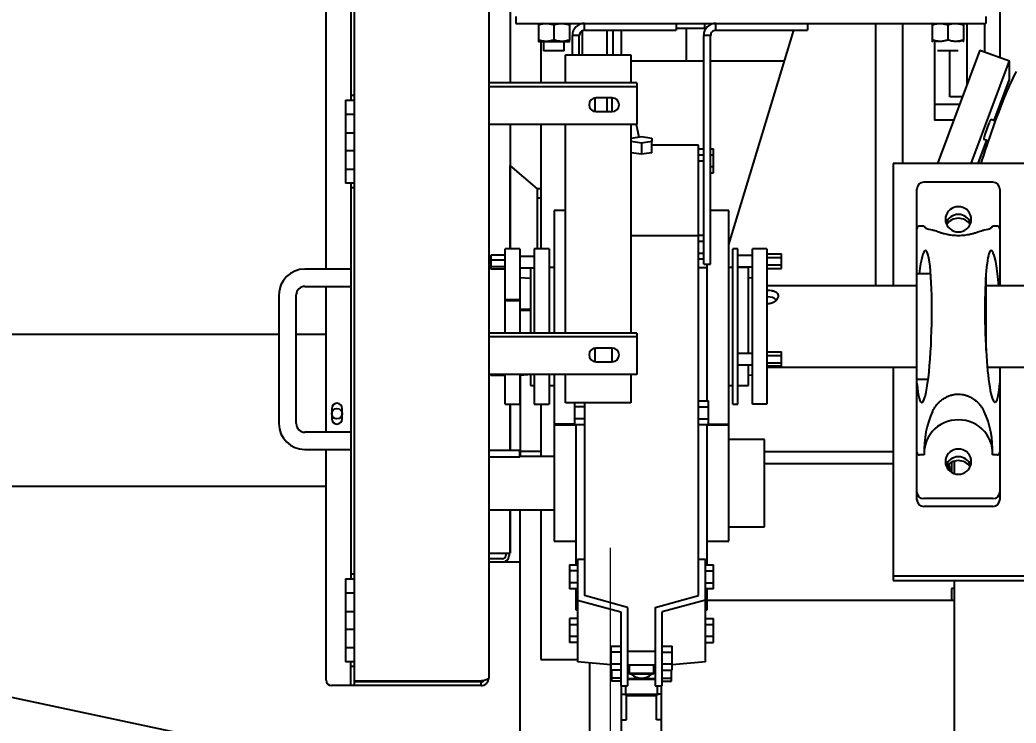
# Model space of a CAD drawing. Header units: millimetres. Extents: x 1293 to 41893, y 1011 to 26911.
# Drawn here: x 23450 to 24060, y 6185 to 6616 of the extents above; entities that cross this region are included whole.
import ezdxf

# ---------------------------------------------------------------- set-up
doc = ezdxf.new("R2010")
doc.units = ezdxf.units.MM
doc.header["$LTSCALE"] = 50
doc.linetypes.add('CENTERX2', pattern=[20.32, 12.7, -2.54, 2.54, -2.54])
for name, color, linetype in [('CAPA_1', 7, 'Continuous'), ('MAQUINAS', 11, 'Continuous'), ('STRUC', 4, 'Continuous')]:
    doc.layers.add(name, color=color, linetype=linetype)
doc.styles.add('SLDTEXTSTYLE0', font='TXT', dxfattribs={"width": 0.75})
doc.dimstyles.new('SLDDIMSTYLE1', dxfattribs={"dimtxt": 100, "dimasz": 100, "dimexe": 0, "dimexo": 0.0625, "dimgap": 25, "dimtad": 2, "dimdec": 4, "dimlfac": 75, "dimzin": 12, "dimdsep": 46, "dimtxsty": 'SLDTEXTSTYLE0', "dimsah": 1, "dimcen": 0.09, "dimadec": 0, "dimazin": 3, "dimtfac": 1, "dimtdec": 0, "dimtofl": 0, "dimtmove": 0, "dimatfit": 3, "dimfxl": 1, "dimfrac": 2, "dimtolj": 1, "dimtzin": 12, "dimarcsym": 0})

# ---------------------------------------------------------------- blocks, each defined once
blk = doc.blocks.new('_D_25')
at = {"layer": 'CAPA_1', "transparency": 16777216}
blk.add_arc((21236.48, 4708.49), 1605.71, 0, 40, dxfattribs=at)
for points in [[(22466.52, 5740.62), (22516.3, 5652.54), (22540.48, 5671.57)], [(22842.19, 4708.49), (22854.46, 4808.92), (22823.7, 4807.97)]]:
    blk.add_solid(points, dxfattribs=at)
at = {"layer": 'CAPA_1', "transparency": 16777216, "insert": (22832.09, 5396.26), "char_height": 100, "attachment_point": 1, "rotation": 290, "style": 'SLDTEXTSTYLE0'}
blk.add_mtext('40°', dxfattribs=at)

msp = doc.modelspace()

# ---------------------------------------------------------------- linework, layer by layer
at = {"color": 7, "linetype": 'Continuous', "lineweight": 25}
for p, q in [((23654.8588631, 6208.4014528), (23654.8588631, 6908.4014528)), ((23737.1361964, 6903.8467861), (23737.1361964, 6212.9561195)), ((23652.5815298, 6809.6681195), (23652.5815298, 6567.1347861)), ((23750.1666964, 6753.5681195), (23750.1666964, 6577.7347861)), ((23637.5255298, 6463.6931195), (23637.5255298, 6653.1097861)), ((23753.8028631, 6618.5014528), (23753.8028631, 6614.2681195)), ((24041.6695298, 6618.5014528), (24041.6695298, 6614.2681195)), ((23753.8028631, 6614.2681195), (24041.6695298, 6614.2681195)), ((23767.6085178, 6614.2681195), (23767.5611964, 6614.2407985)), ((23767.5611964, 6613.3899667), (23767.5611964, 6604.0380056)), ((23777.0861964, 6613.3902461), (23777.0861964, 6604.0377262)), ((23786.6111964, 6614.2407985), (23786.5638751, 6614.2681195)), ((23786.6111964, 6613.3899667), (23786.6111964, 6604.0380056)), ((23794.4440298, 6614.2681195), (23794.4440298, 6614.1367484)), ((23794.4440298, 6609.7137151), (23794.4440298, 6594.9504945)), ((23795.7778631, 6610.0347861), (23795.7778631, 6614.2681195)), ((23795.7778631, 6610.0347861), (23851.8695298, 6610.0347861)), ((23809.5620298, 6610.0347861), (23809.5620298, 6594.9504945)), ((23813.4566964, 6594.9504945), (23813.4566964, 6610.0347861)), ((23851.8695298, 6614.2681195), (23851.8695298, 6610.0347861)), ((23876.2111964, 6610.0347861), (23876.2111964, 6614.2681195)), ((23876.2111964, 6610.0347861), (23932.3028631, 6610.0347861)), ((23932.3028631, 6614.2681195), (23932.3028631, 6610.0347861)), ((24008.9085178, 6614.2681195), (24008.8611964, 6614.2407985)), ((24008.8611964, 6613.3899667), (24008.8611964, 6604.0380056)), ((24018.3861964, 6613.3902461), (24018.3861964, 6604.0377262)), ((24027.9111964, 6614.2407985), (24027.8638751, 6614.2681195)), ((24027.9111964, 6613.3899667), (24027.9111964, 6604.0380056)), ((23767.5611964, 6603.1871738), (23767.6085178, 6603.1598528)), ((23767.6085178, 6603.1598528), (23786.5638751, 6603.1598528)), ((23769.0440298, 6603.1598528), (23769.0440298, 6577.7347861)), ((23770.7361964, 6603.1598528), (23770.7361964, 6597.3347861)), ((23783.4361964, 6597.3347861), (23783.4361964, 6603.1598528)), ((23786.5638751, 6603.1598528), (23786.6111964, 6603.1871738)), ((23792.6028631, 6606.8597861), (23788.3695298, 6606.8597861)), ((23788.3695298, 6594.9504945), (23788.3695298, 6606.8597861)), ((23792.6028631, 6594.9504945), (23792.6028631, 6606.8597861)), ((23873.0361964, 6606.8597861), (23868.8028631, 6606.8597861)), ((23868.8028631, 6466.6306195), (23868.8028631, 6606.8597861)), ((23873.0361964, 6466.6306195), (23873.0361964, 6606.8597861)), ((24008.8611964, 6603.1871738), (24008.9085178, 6603.1598528)), ((24027.8638751, 6603.1598528), (24027.9111964, 6603.1871738)), ((23783.4361964, 6597.3347861), (23770.7361964, 6597.3347861)), ((24024.7361964, 6597.3347861), (24012.0361964, 6597.3347861)), ((24037.9909252, 6597.7480424), (24012.0830659, 6528.3911552)), ((24037.9909252, 6597.7480424), (24056.1387389, 6591.3120709)), ((23784.1361964, 6594.9504945), (23824.1361964, 6594.9504945)), ((23784.1361964, 6577.7347861), (23784.1361964, 6594.9504945)), ((23824.1361964, 6594.9504945), (23824.1361964, 6577.7347861)), ((24032.6349992, 6528.3911552), (24056.1387389, 6591.3120709)), ((24056.1387389, 6579.8845573), (24056.1387389, 6591.3120709)), ((24046.7084866, 6554.6392085), (24056.1387389, 6579.8845573)), ((23827.8028631, 6577.7347861), (23737.1361964, 6577.7347861)), ((23827.8028631, 6575.4574528), (23737.1361964, 6575.4574528)), ((23827.8028631, 6577.7347861), (23827.8028631, 6552.3347861)), ((23649.4769298, 6567.1347861), (23649.4769298, 6558.6681195)), ((23649.4769298, 6567.1347861), (23654.8588631, 6567.1347861)), ((23654.8588631, 6570.0681195), (23652.5815298, 6570.0681195)), ((23802.1778631, 6568.5883952), (23802.1778631, 6560.2145105)), ((23812.8028631, 6568.6347861), (23802.8028631, 6568.6347861)), ((23809.5620298, 6568.6347861), (23809.5620298, 6560.1681195)), ((23812.7611964, 6560.1681195), (23812.7611964, 6568.6347861)), ((23802.8028631, 6560.1681195), (23812.8028631, 6560.1681195)), ((23649.4769298, 6558.6681195), (23654.8588631, 6558.6681195)), ((23649.5015298, 6558.6681195), (23649.5015298, 6547.0264528)), ((23654.8348631, 6547.0264528), (23654.8348631, 6558.6681195)), ((24047.5534611, 6554.3395453), (24044.7239229, 6555.3430175)), ((23827.8028631, 6552.3347861), (23737.1361964, 6552.3347861)), ((23750.1666964, 6552.3347861), (23750.1666964, 6476.1687861)), ((23769.0440298, 6552.3347861), (23769.0440298, 6476.1687861)), ((23784.1361964, 6424.4014528), (23784.1361964, 6552.3347861)), ((23824.1361964, 6552.3347861), (23824.1361964, 6424.4014528)), ((23649.4769298, 6547.0264528), (23649.4769298, 6536.4431195)), ((23654.8588631, 6547.0264528), (23649.4769298, 6547.0264528)), ((23824.3528631, 6543.9195832), (23830.7028631, 6544.960833)), ((23824.3528631, 6541.8370838), (23824.3528631, 6543.9195832)), ((23830.7028631, 6540.795834), (23824.3528631, 6541.8370838)), ((23824.3528631, 6535.0087871), (23824.3528631, 6541.8370835)), ((23830.7028631, 6544.960833), (23837.0528631, 6543.9195832)), ((23837.0528631, 6541.8370838), (23830.7028631, 6540.795834)), ((23837.0528631, 6543.9195832), (23837.0528631, 6541.8370838)), ((23837.0528631, 6535.0087871), (23837.0528631, 6541.8370835)), ((24036.90368, 6528.3911552), (24042.2637885, 6542.7404861)), ((24040.4790123, 6543.3734422), (24043.3085506, 6542.3699699)), ((23649.4769298, 6536.4431195), (23654.8588631, 6536.4431195)), ((23649.5015298, 6536.4431195), (23649.5015298, 6524.8014528)), ((23654.8348631, 6524.8014528), (23654.8348631, 6536.4431195)), ((23824.3528631, 6539.5841195), (23824.1361964, 6539.5841195)), ((23830.7028631, 6540.795834), (23830.7028631, 6534.0291503)), ((23865.6278631, 6539.5841195), (23837.0528631, 6539.5841195)), ((23865.6278631, 6263.5562172), (23865.6278631, 6539.5841195)), ((23865.6278631, 6537.4338012), (23868.8028631, 6537.4338012)), ((23873.0361964, 6537.4338012), (23874.8734631, 6537.4338012)), ((23874.8734631, 6522.7691044), (23874.8734631, 6537.4338012)), ((23865.6278631, 6533.767627), (23868.8028631, 6533.767627)), ((23868.8028631, 6529.9030153), (23865.6278631, 6529.9030153)), ((23873.0361964, 6533.767627), (23874.8734631, 6533.767627)), ((23649.4769298, 6524.8014528), (23649.4769298, 6516.3347861)), ((23654.8588631, 6524.8014528), (23649.4769298, 6524.8014528)), ((23767.0593631, 6512.8942403), (23750.1666964, 6527.1680358)), ((23750.1700298, 6476.1687861), (23750.1700298, 6527.1652192)), ((23874.8734631, 6526.4352786), (23873.0361964, 6526.4352786)), ((24064.8093631, 6528.3911552), (23984.8093631, 6528.3911552)), ((23984.8093631, 6528.3911552), (23984.8093631, 6453.3722861)), ((23873.0361964, 6522.7691044), (23874.8734631, 6522.7691044)), ((24045.9760298, 6516.8643996), (24003.6426964, 6516.8643996)), ((23654.8588631, 6516.3347861), (23649.4769298, 6516.3347861)), ((23652.5815298, 6516.3347861), (23652.5815298, 6273.8014528)), ((23654.8588631, 6513.4014528), (23652.5815298, 6513.4014528)), ((23767.0593631, 6476.1687861), (23767.0593631, 6512.8942403)), ((23769.0440298, 6512.8942403), (23767.0593631, 6512.8942403)), ((23999.4093631, 6322.360605), (23999.4093631, 6512.7395663)), ((24050.2093631, 6512.7395663), (24050.2093631, 6453.3722861)), ((23767.0593631, 6507.3062403), (23769.0440298, 6507.3062403)), ((23784.1361964, 6499.6485461), (23777.2781964, 6499.6485461)), ((23777.2781964, 6499.6485461), (23777.2781964, 6424.4014528)), ((23884.1275298, 6499.6485461), (23873.0361964, 6499.6485461)), ((23884.1275298, 6296.9159061), (23884.1275298, 6499.6485461)), ((24003.8410929, 6490.0529833), (24001.0637976, 6490.0529833)), ((24003.8282939, 6489.7658521), (24003.8410929, 6490.0529833)), ((24045.7776333, 6490.0529833), (24045.7904323, 6489.765852)), ((24048.5549286, 6490.0529833), (24045.7776333, 6490.0529833)), ((23865.6278631, 6484.0427861), (23824.1361964, 6484.0427861)), ((23865.6278631, 6484.5171345), (23868.8028631, 6484.5171345)), ((23865.6278631, 6480.8509604), (23868.8028631, 6480.8509604)), ((23756.1538631, 6476.1687861), (23747.2426964, 6476.1687861)), ((23747.2426964, 6424.4014528), (23747.2426964, 6476.1687861)), ((23756.1538631, 6476.1687861), (23756.1538631, 6424.4014528)), ((23774.1624631, 6476.1687861), (23765.0650298, 6476.1687861)), ((23765.0650298, 6476.1687861), (23765.0650298, 6424.4014528)), ((23774.1624631, 6476.1687861), (23774.1624631, 6424.4014528)), ((23889.7366964, 6476.1687861), (23886.7149431, 6476.1687861)), ((23886.7149431, 6380.8341195), (23886.7149431, 6476.1687861)), ((23889.7366964, 6380.8341195), (23889.7366964, 6476.1687861)), ((23907.5590298, 6476.1687861), (23898.6478631, 6476.1687861)), ((23898.6478631, 6380.8353226), (23898.6478631, 6476.1687861)), ((23907.5590298, 6476.1687861), (23907.5590298, 6380.8353226)), ((23747.2426964, 6472.2629437), (23738.3315298, 6472.2629437)), ((23738.3315298, 6472.2629437), (23738.3315298, 6463.5977994)), ((23738.3315298, 6469.4350579), (23747.2426964, 6469.435058)), ((23765.0650298, 6471.4863715), (23756.1538631, 6471.4863715)), ((23865.6278631, 6473.5186119), (23868.8028631, 6473.5186119)), ((23868.8028631, 6469.8524377), (23865.6278631, 6469.8524378)), ((23898.6478631, 6472.0946261), (23889.7366964, 6472.0946261)), ((23907.5590298, 6472.9380352), (23916.4701964, 6472.9380352)), ((23907.5590298, 6470.7383307), (23916.4701964, 6470.7383307)), ((23916.4701964, 6464.1392171), (23916.4701964, 6472.9380352)), ((23652.5815298, 6463.6931195), (23624.4981964, 6463.6931195)), ((23747.2426964, 6465.1024859), (23738.3315298, 6465.1024859)), ((23747.2426964, 6463.5977994), (23738.3315298, 6463.5977994)), ((23756.1538631, 6464.3743715), (23765.0650298, 6464.3743715)), ((23762.6731964, 6464.3743715), (23762.6731964, 6424.4014528)), ((23777.2781964, 6464.7286261), (23774.1624631, 6464.7286261)), ((23870.8771964, 6464.4953049), (23865.6278631, 6464.4953049)), ((23868.8028631, 6466.6306195), (23873.0361964, 6466.6306195)), ((23870.8771964, 6382.9171346), (23870.8771964, 6466.6306195)), ((23886.7149431, 6464.7286261), (23884.1275298, 6464.7286261)), ((23889.7366964, 6464.9826261), (23898.6478631, 6464.9826261)), ((23896.2560298, 6464.7286261), (23889.7366964, 6464.7286261)), ((23896.2560298, 6412.0388661), (23896.2560298, 6464.7286261)), ((23907.5590298, 6466.3389216), (23916.4701964, 6466.3389216)), ((23907.5590298, 6464.1392171), (23916.4701964, 6464.1392171)), ((23762.6731964, 6457.8905766), (23756.1538631, 6458.3464528)), ((23898.6478631, 6458.3464528), (23896.2560298, 6458.1791995)), ((24007.8946372, 6460.7806195), (23999.4093631, 6460.7806195)), ((24041.7426964, 6460.7806195), (24041.724089, 6460.7806195)), ((24041.7426964, 6413.8872438), (24041.7426964, 6460.7806195)), ((23624.4981964, 6453.1097861), (23652.5815298, 6453.1097861)), ((23637.5255298, 6363.6931195), (23637.5255298, 6453.1097861)), ((23999.4093631, 6453.3722861), (23907.5590298, 6453.3722861)), ((23907.5590298, 6450.7853161), (23908.1093631, 6450.7853161)), ((24067.2093631, 6453.3722861), (24041.7426964, 6453.3722861)), ((23608.6231964, 6447.8181195), (23608.6231964, 6368.9847861)), ((23619.2065298, 6368.9847861), (23619.2065298, 6447.8181195)), ((23747.2426964, 6445.1224721), (23756.1538631, 6445.1224721)), ((23747.2426964, 6444.4859869), (23756.1538631, 6444.4859869)), ((23908.1093631, 6446.6249921), (23907.5590298, 6446.6249921)), ((23762.6731964, 6438.8706995), (23756.1538631, 6439.0266293)), ((23762.6731964, 6438.2342144), (23756.1538631, 6438.3901442)), ((23908.1093631, 6442.4270633), (23907.5590298, 6442.4270633)), ((23160.6400298, 6423.7929069), (23608.6231964, 6423.7929069)), ((23619.2065298, 6423.7929069), (23637.5255298, 6423.7929069)), ((23827.8028631, 6424.4014528), (23737.1361964, 6424.4014528)), ((23827.8028631, 6422.1241195), (23737.1361964, 6422.1241195)), ((23827.8028631, 6424.4014528), (23827.8028631, 6399.0014528)), ((23802.1778631, 6415.2550618), (23802.1778631, 6406.8811771)), ((23812.8028631, 6415.3014528), (23802.8028631, 6415.3014528)), ((23812.7611964, 6406.8347861), (23812.7611964, 6415.3014528)), ((23898.6478631, 6412.0388661), (23889.7366964, 6412.0388661)), ((23907.5590298, 6412.8822752), (23916.4701964, 6412.8822752)), ((23907.5590298, 6410.6825707), (23916.4701964, 6410.6825707)), ((23916.4701964, 6404.0834572), (23916.4701964, 6412.8822752)), ((23802.8028631, 6406.8347861), (23812.8028631, 6406.8347861)), ((23889.7366964, 6404.9268661), (23898.6478631, 6404.9268661)), ((23896.2560298, 6392.2742795), (23896.2560298, 6404.9268661)), ((23907.5590298, 6406.2831616), (23916.4701964, 6406.2831616)), ((23916.4701964, 6404.0834572), (23907.5590298, 6404.0834571)), ((23907.5590298, 6403.6306195), (23999.4093631, 6403.6306195)), ((23984.8093631, 6403.6306195), (23984.8093631, 6272.84764)), ((24042.5066477, 6403.6306195), (24067.2093631, 6403.6306195)), ((24050.2093631, 6403.6306195), (24050.2093631, 6322.360605)), ((23827.8028631, 6399.0014528), (23737.1361964, 6399.0014528)), ((23738.3315298, 6399.0014528), (23738.3315298, 6398.4334817)), ((23747.2426964, 6398.4334817), (23738.3315298, 6398.4334817)), ((23747.2426964, 6380.8341195), (23747.2426964, 6399.0014528)), ((23756.1538631, 6398.6564528), (23761.087593, 6399.0014528)), ((23756.1538631, 6399.0014528), (23756.1538631, 6380.8341195)), ((23762.6731964, 6399.0014528), (23762.6731964, 6392.2742795)), ((23765.0650298, 6399.0014528), (23765.0650298, 6380.8341195)), ((23774.1624631, 6399.0014528), (23774.1624631, 6380.8341195)), ((23777.2781964, 6399.0014528), (23777.2781964, 6296.9159061)), ((23784.1361964, 6381.6171612), (23784.1361964, 6399.0014528)), ((23824.1361964, 6399.0014528), (23824.1361964, 6381.6171612)), ((23896.2560298, 6398.8256395), (23898.6478631, 6398.6583744)), ((23999.4093631, 6396.2222861), (24006.3161083, 6396.2222861)), ((23762.6731964, 6392.2742795), (23765.0650298, 6392.2742795)), ((23774.1624631, 6392.2742795), (23777.2781964, 6392.2742795)), ((23884.1275298, 6392.2742795), (23886.7149431, 6392.2742795)), ((23889.7366964, 6392.2742795), (23896.2560298, 6392.2742795)), ((23865.6278631, 6382.9171345), (23871.7915964, 6382.9171345)), ((23871.7915964, 6368.2524378), (23871.7915964, 6382.9171345)), ((23641.0155298, 6378.2447861), (23641.0155298, 6371.8914528)), ((23647.3688631, 6371.8914528), (23647.3688631, 6378.2447861)), ((23747.2426964, 6380.8341195), (23756.1538631, 6380.8341195)), ((23750.1666964, 6380.8341195), (23750.1666964, 6352.5713057)), ((23750.1700298, 6352.5713057), (23750.1700298, 6380.8341195)), ((23765.0650298, 6380.8341195), (23774.1624631, 6380.8341195)), ((23769.0440298, 6380.8341195), (23769.0440298, 6348.8936195)), ((23824.1361964, 6381.6171612), (23784.1361964, 6381.6171612)), ((23789.6141298, 6381.6171612), (23789.6141298, 6368.2524378)), ((23795.7778631, 6379.2509604), (23789.6141298, 6379.2509604)), ((23795.7778631, 6381.6171612), (23795.7778631, 6263.5673997)), ((23865.6278631, 6379.2509604), (23871.7915964, 6379.2509604)), ((23886.7149431, 6380.8341195), (23889.7366964, 6380.8341195)), ((23907.5590298, 6380.8353226), (23898.6478631, 6380.8353226)), ((23795.7778631, 6371.9186119), (23789.6141298, 6371.9186119)), ((23865.6278631, 6371.9186119), (23871.7915964, 6371.9186119)), ((23789.6141298, 6368.5450408), (23777.2781964, 6368.5450408)), ((23790.5285298, 6368.0629995), (23777.2781964, 6368.0629995)), ((23795.7778631, 6368.2524378), (23789.6141298, 6368.2524378)), ((23790.5285298, 6368.2524377), (23790.5285298, 6282.3754679)), ((23871.7915964, 6368.2524378), (23865.6278631, 6368.2524378)), ((23870.8771964, 6282.3754679), (23870.8771964, 6368.2524377)), ((23884.1275298, 6368.0629995), (23870.8771964, 6368.0629995)), ((23871.7915964, 6368.5450408), (23884.1275298, 6368.5450408)), ((23652.5815298, 6363.6931195), (23624.4981964, 6363.6931195)), ((23906.0561964, 6359.1696128), (23884.1275298, 6359.1696128)), ((23906.0561964, 6305.8092928), (23906.0561964, 6359.1696128)), ((23624.4981964, 6353.1097861), (23652.5815298, 6353.1097861)), ((23637.5255298, 6211.7347861), (23637.5255298, 6353.1097861)), ((23756.2808631, 6352.5713057), (23737.1361964, 6352.5713057)), ((23756.2808631, 6348.3379724), (23756.2808631, 6352.5713057)), ((23756.2808631, 6348.3379724), (23737.1361964, 6348.3379724)), ((23777.2781964, 6348.8936195), (23756.2808631, 6348.8936195)), ((24003.8410929, 6349.808652), (24001.0637976, 6349.808652)), ((24022.5400298, 6338.2725809), (24022.5400298, 6346.0132888)), ((24048.5549286, 6349.808652), (24045.7776333, 6349.808652)), ((24018.6585662, 6343.7346141), (24019.8547562, 6339.6414847)), ((24018.7929616, 6343.8699222), (24020.0775703, 6339.4742413)), ((24020.6426964, 6345.247009), (24020.6426964, 6339.101028)), ((23202.9733631, 6330.6595736), (23637.5255298, 6330.6595736)), ((24045.9760298, 6322.9972357), (24003.6426964, 6322.9972357)), ((23737.1361964, 6316.0852861), (23777.2781964, 6316.0852861)), ((23750.1666964, 6316.0852861), (23750.1666964, 6289.4929069)), ((23750.1700298, 6289.4929069), (23750.1700298, 6316.0852861)), ((23769.0440298, 6316.0852861), (23769.0440298, 6224.3595736)), ((24045.9760298, 6318.2357717), (24003.6426964, 6318.2357717)), ((23884.1275298, 6305.8092928), (23906.0561964, 6305.8092928)), ((23777.2781964, 6296.9159061), (23790.5285298, 6296.9159061)), ((23870.8771964, 6296.9159061), (23884.1275298, 6296.9159061)), ((23737.1361964, 6289.4929069), (23750.1700298, 6289.4929069)), ((23745.5760298, 6286.1249069), (23737.1361964, 6286.1249069)), ((23747.6080298, 6289.4929069), (23747.6080298, 6288.1569069)), ((23749.6400298, 6289.4929069), (23749.6400298, 6288.1569069)), ((23795.7778631, 6285.6264528), (23791.5445298, 6285.6264528)), ((23791.5445298, 6285.6264528), (23791.5445298, 6223.0782517)), ((23869.8611964, 6285.6264528), (23865.6278631, 6285.6264528)), ((23869.8611964, 6223.0782517), (23869.8611964, 6285.6264528)), ((23756.3066964, 6284.0929069), (23737.1361964, 6284.0929069)), ((23786.5322631, 6282.3754678), (23791.5445298, 6282.3754679)), ((23786.5322631, 6282.3754678), (23786.5322631, 6267.7107711)), ((23869.8611964, 6282.3754679), (23874.8734631, 6282.3754679)), ((23874.8734631, 6267.7107711), (23874.8734631, 6282.3754679)), ((23649.4769298, 6273.8014528), (23649.4769298, 6265.3347861)), ((23649.4769298, 6273.8014528), (23654.8588631, 6273.8014528)), ((23654.8588631, 6276.7347861), (23652.5815298, 6276.7347861)), ((23791.5445298, 6278.7092937), (23786.5322631, 6278.7092937)), ((23869.8611964, 6278.7092937), (23874.8734631, 6278.7092937)), ((23984.8093631, 6275.7045184), (24064.8093631, 6275.7045184)), ((23984.8093631, 6272.84764), (24064.8093631, 6272.84764)), ((24022.5400298, 5987.4271946), (24022.5400298, 6272.84764)), ((23666.3066964, 6154.0929069), (23129.6400298, 6268.2262403)), ((23791.5445298, 6271.3769453), (23786.5322631, 6271.3769453)), ((23791.5445298, 6267.7107711), (23786.5322631, 6267.7107711)), ((23790.5285298, 6267.7107711), (23790.5285298, 6254.9527473)), ((23869.8611964, 6271.3769453), (23874.8734631, 6271.3769453)), ((23874.8734631, 6267.7107711), (23869.8611964, 6267.7107711)), ((23870.8771964, 6254.9527473), (23870.8771964, 6267.7107711)), ((24022.5400298, 6267.8537512), (24020.6426964, 6267.8537512)), ((24020.6426964, 6267.8537512), (24020.6426964, 6260.8377056)), ((23649.4769298, 6265.3347861), (23654.8588631, 6265.3347861)), ((23649.5015298, 6265.3347861), (23649.5015298, 6253.6931195)), ((23654.8348631, 6253.6931195), (23654.8348631, 6265.3347861)), ((23791.5445298, 6260.7608225), (23818.0028631, 6253.542217)), ((23795.7368768, 6263.5673995), (23795.7778631, 6263.5673995)), ((23822.2361964, 6256.3376117), (23795.7368768, 6263.5673995)), ((23795.7778631, 6263.5673995), (23795.7778631, 6263.5562172)), ((23839.1695298, 6256.3376117), (23865.6688494, 6263.5673995)), ((23869.8611964, 6260.7608225), (23843.4028631, 6253.542217)), ((23865.6278631, 6263.5673995), (23865.6688494, 6263.5673995)), ((23870.8771964, 6260.8377056), (24022.5400298, 6260.8377056)), ((23790.5285298, 6254.9527473), (23791.5445298, 6254.9527473)), ((23822.2361964, 6256.3376117), (23822.2361964, 6208.3579595)), ((23839.1695298, 6256.3376117), (23839.1695298, 6208.3579595)), ((23869.8611964, 6254.9527473), (23870.8771964, 6254.9527473)), ((23649.4769298, 6253.6931195), (23649.4769298, 6243.1097861)), ((23654.8588631, 6253.6931195), (23649.4769298, 6253.6931195)), ((23791.5445298, 6249.5671345), (23786.5322631, 6249.5671345)), ((23786.5322631, 6249.5671345), (23786.5322631, 6234.9024378)), ((23818.0028631, 6253.542217), (23818.0028631, 6208.3579595)), ((23843.4028631, 6208.3579595), (23843.4028631, 6253.542217)), ((23869.8611964, 6249.5671345), (23874.8734631, 6249.5671345)), ((23874.8734631, 6234.9024378), (23874.8734631, 6249.5671345)), ((23649.4769298, 6243.1097861), (23654.8588631, 6243.1097861)), ((23649.5015298, 6243.1097861), (23649.5015298, 6231.4681195)), ((23654.8348631, 6231.4681195), (23654.8348631, 6243.1097861)), ((23786.5322631, 6245.9009604), (23791.5445298, 6245.9009604)), ((23869.8611964, 6245.9009604), (23874.8734631, 6245.9009604)), ((23791.5445298, 6238.5686119), (23786.5322631, 6238.5686119)), ((23874.8734631, 6238.5686119), (23869.8611964, 6238.5686119)), ((23649.4769298, 6231.4681195), (23649.4769298, 6223.0014528)), ((23654.8588631, 6231.4681195), (23649.4769298, 6231.4681195)), ((23791.5445298, 6234.9024378), (23786.5322631, 6234.9024378)), ((23811.8391298, 6232.6236412), (23811.8391298, 6217.9589444)), ((23811.8391298, 6232.6236412), (23818.0028631, 6232.6236412)), ((23843.4028631, 6232.6236412), (23849.5665964, 6232.6236412)), ((23849.5665964, 6217.9589444), (23849.5665964, 6232.6236412)), ((23869.8611964, 6234.9024378), (23874.8734631, 6234.9024378)), ((23769.0440298, 6224.3595736), (23791.5445298, 6224.3595736)), ((23818.0028631, 6228.957467), (23811.8391298, 6228.957467)), ((23822.2361964, 6229.5347861), (23839.1695298, 6229.5347861)), ((23839.1695298, 6229.3552928), (23822.2361964, 6229.3552928)), ((23822.2786648, 6229.3552928), (23822.375858, 6229.5347861)), ((23823.2945298, 6229.3552928), (23823.2945298, 6229.5347861)), ((23838.1111964, 6229.5347861), (23838.1111964, 6229.3552928)), ((23839.0298682, 6229.5347861), (23839.1270614, 6229.3552928)), ((23843.4028631, 6228.957467), (23849.5665964, 6228.957467)), ((23654.8588631, 6223.0014528), (23649.4769298, 6223.0014528)), ((23652.5815298, 6208.4014528), (23652.5815298, 6223.0014528)), ((23654.8588631, 6220.0681195), (23652.5815298, 6220.0681195)), ((23811.8391298, 6221.0679538), (23791.5445298, 6223.0782517)), ((23799.0840298, 6154.5280984), (23799.0840298, 6222.3314205)), ((23818.0028631, 6221.6251186), (23811.8391298, 6221.6251186)), ((23818.0028631, 6217.9589444), (23811.8391298, 6217.9589444)), ((23812.3471298, 6217.9589444), (23812.3471298, 6211.2366661)), ((23822.2361964, 6221.2272928), (23839.1695298, 6221.2272928)), ((23823.2945298, 6215.3866565), (23823.2945298, 6221.2272928)), ((23838.1111964, 6221.2272928), (23838.1111964, 6215.3866565)), ((23849.5665964, 6221.6251186), (23843.4028631, 6221.6251186)), ((23843.4028631, 6217.9589444), (23849.5665964, 6217.9589444)), ((23849.0585964, 6211.2366661), (23849.0585964, 6217.9589444)), ((23869.8611964, 6223.0782517), (23849.5665964, 6221.0679538)), ((23818.0028631, 6212.8860856), (23812.3471298, 6212.8860856)), ((23822.2361964, 6212.7531584), (23839.1695298, 6212.7531584)), ((23822.2361964, 6212.4486758), (23839.1695298, 6212.4486758)), ((23838.1111964, 6215.8738286), (23823.2945298, 6215.8738286)), ((23838.1111964, 6215.3866565), (23823.2945298, 6215.3866565)), ((23843.4028631, 6212.8860856), (23849.0585964, 6212.8860856)), ((23732.5815298, 6208.4014528), (23640.8588631, 6208.4014528)), ((23732.5815298, 6211.1501907), (23654.8588631, 6211.1501907)), ((23732.5815298, 6210.6787861), (23654.8588631, 6210.6787861)), ((23732.5815298, 6208.4014528), (23732.5815298, 6210.6787861)), ((23818.0028631, 6211.2366661), (23812.3471298, 6211.2366661)), ((23818.0028631, 6208.3579595), (23822.2361964, 6208.3579595)), ((23818.5108631, 6170.3342435), (23818.5108631, 6208.3579595)), ((23821.1778631, 6202.3414345), (23821.1778631, 6208.3579595)), ((23839.1695298, 6208.3579595), (23843.4028631, 6208.3579595)), ((23840.2278631, 6208.3579595), (23840.2278631, 6202.3414345)), ((23842.8948631, 6170.3342435), (23842.8948631, 6208.3579595)), ((23843.4028631, 6211.2366661), (23849.0585964, 6211.2366661)), ((23818.5108631, 6203.10021), (23821.1778631, 6203.10021)), ((23821.1778631, 6203.1023517), (23840.2278631, 6203.1023517)), ((23821.1778631, 6202.3414345), (23840.2278631, 6202.3414345)), ((23821.5927298, 6187.5268457), (23821.5927298, 6202.3414345)), ((23839.8129964, 6187.5268457), (23839.8129964, 6202.3414345)), ((23842.8948631, 6203.10021), (23840.2278631, 6203.10021)), ((23818.5108631, 6187.5268457), (23821.5927298, 6187.5268457)), ((23842.8948631, 6187.5268457), (23839.8129964, 6187.5268457))]:
    msp.add_line(p, q, dxfattribs=at)
at = {"color": 7, "linetype": 'Continuous', "lineweight": 25, "flags": 128}
for points in [[(24038.7691221, 6528.3911552), (24039.4385671, 6530.5568179), (24040.309756, 6533.3119299), (24041.2265578, 6536.1451483), (24042.1838454, 6539.0406285), (24043.1762653, 6541.9821779), (24044.1982674, 6544.953346), (24045.2441363, 6547.9375169), (24046.3080231, 6550.9180019), (24047.3839781, 6553.8781329), (24048.4659842, 6556.8013557), (24049.5479902, 6559.6713224), (24050.6239452, 6562.4719831), (24051.687832, 6565.1876752), (24052.7337009, 6567.8032115), (24053.755703, 6570.3039649), (24054.7481229, 6572.6759502), (24055.7054105, 6574.9059022), (24056.6222123, 6576.9813502), (24057.4934012, 6578.8906874), (24058.3141051, 6580.623236), (24059.0797343, 6582.1693069), (24059.786007, 6583.5202539), (24060.4289737, 6584.6685219)], [(24044.7239229, 6555.3430175), (24044.6079749, 6555.27641), (24044.4072765, 6554.9860865), (24044.1371818, 6554.4794877), (24043.8080705, 6553.7760818), (24043.4325901, 6552.9029004), (24043.0251702, 6551.8934992), (24042.6014676, 6550.7866691), (24042.177765, 6549.6249448), (24041.770345, 6548.4529708), (24041.3948646, 6547.3157855), (24041.0657533, 6546.2570901), (24040.7956587, 6545.3175698), (24040.5949602, 6544.5333298), (24040.4713707, 6543.934508), (24040.4296397, 6543.5441168)], [(24040.4296397, 6543.5441168), (24040.4713707, 6543.3771587), (24040.4790123, 6543.3734422)], [(24016.8718631, 6494.1778166), (24016.9924516, 6492.8348107), (24017.3505529, 6491.5326115), (24017.9352865, 6490.3107854), (24018.7288853, 6489.2064571), (24019.7072364, 6488.2531811), (24020.8406131, 6487.4799221), (24022.0945782, 6486.9101752), (24023.4310307, 6486.561252), (24024.8093631, 6486.4437542), (24026.1876955, 6486.561252), (24027.524148, 6486.9101752), (24028.7781131, 6487.4799221), (24029.9114898, 6488.2531811), (24030.8898409, 6489.2064571), (24031.6834397, 6490.3107854), (24032.2681733, 6491.5326115), (24032.6262746, 6492.8348107), (24032.7468631, 6494.1778166), (24032.6262746, 6495.5208224), (24032.2681733, 6496.8230217), (24031.6834397, 6498.0448478), (24030.8898409, 6499.1491761), (24029.9114898, 6500.1024521), (24028.7781131, 6500.8757111), (24027.524148, 6501.4454579), (24026.1876955, 6501.7943812), (24024.8093631, 6501.911879), (24023.4310307, 6501.7943812), (24022.0945782, 6501.4454579), (24020.8406131, 6500.8757111), (24019.7072364, 6500.1024521), (24018.7288853, 6499.1491761), (24017.9352865, 6498.0448478), (24017.3505529, 6496.8230217), (24016.9924516, 6495.5208224), (24016.8718631, 6494.1778166)], [(24045.8019983, 6351.1444124), (24045.7694443, 6352.0185755), (24045.5166447, 6354.2147431), (24045.0221849, 6356.3715248), (24044.2918354, 6358.4637503), (24043.3341195, 6360.4670027), (24042.1602141, 6362.3579035), (24040.783819, 6364.1143851), (24039.2209972, 6365.7159491), (24037.4899872, 6367.1439046), (24035.6109906, 6368.381587), (24033.6059356, 6369.4145521), (24031.498222, 6370.2307449), (24029.3124474, 6370.8206402), (24027.0741205, 6371.1773538), (24024.8093631, 6371.2967227), (24022.5446057, 6371.1773538), (24020.3062788, 6370.8206402), (24018.1205042, 6370.2307449), (24016.0127906, 6369.4145521), (24014.0077356, 6368.381587), (24012.128739, 6367.1439046), (24010.397729, 6365.7159491), (24008.8349072, 6364.1143851), (24007.4585121, 6362.3579035), (24006.2846067, 6360.4670027), (24005.3268908, 6358.4637503), (24004.5965413, 6356.3715248), (24004.1020815, 6354.2147431), (24003.8492819, 6352.0185755), (24003.8167279, 6351.1444124)], [(24024.8093631, 6353.4178811), (24023.4310307, 6353.3003833), (24022.0945782, 6352.9514601), (24020.8406131, 6352.3817132), (24019.7072364, 6351.6084542), (24018.7288853, 6350.6551782), (24017.9352865, 6349.5508499), (24017.3505529, 6348.3290238), (24016.9924516, 6347.0268245), (24016.8718631, 6345.6838187), (24016.9924516, 6344.3408129), (24017.3505529, 6343.0386136), (24017.9352865, 6341.8167875), (24018.7288853, 6340.7124592), (24019.7072364, 6339.7591832), (24020.8406131, 6338.9859242), (24022.0945782, 6338.4161774), (24023.4310307, 6338.0672541), (24024.8093631, 6337.9497563), (24026.1876955, 6338.0672541), (24027.524148, 6338.4161774), (24028.7781131, 6338.9859242), (24029.9114898, 6339.7591832), (24030.8898409, 6340.7124592), (24031.6834397, 6341.8167875), (24032.2681733, 6343.0386136), (24032.6262746, 6344.3408129), (24032.7468631, 6345.6838187), (24032.6262746, 6347.0268245), (24032.2681733, 6348.3290238), (24031.6834397, 6349.5508499), (24030.8898409, 6350.6551782), (24029.9114898, 6351.6084542), (24028.7781131, 6352.3817132), (24027.524148, 6352.9514601), (24026.1876955, 6353.3003833), (24024.8093631, 6353.4178811)], [(23823.2945298, 6218.9244599), (23822.3888344, 6220.2633069), (23822.2361964, 6220.5475125)], [(23823.2945298, 6216.544936), (23822.9969762, 6216.9330795), (23822.2361964, 6218.1679885)], [(23839.1695298, 6220.5475125), (23839.0168918, 6220.2633069), (23838.1111964, 6218.9244599)], [(23839.1695298, 6218.1679885), (23838.40875, 6216.9330795), (23838.1111964, 6216.544936)]]:
    msp.add_lwpolyline(points, dxfattribs=at)
at = {"color": 7, "linetype": 'Continuous', "lineweight": 25}
msp.add_circle((23644.1921964, 6375.0681195), 3.175, dxfattribs=at)
for centre, radius, start, end in [((23802.8028631, 6564.4014528), 4.2333333, 90, 270), ((23812.8028631, 6564.4014528), 4.2333333, 270, 90), ((24003.5891416, 6512.6846028), 4.1801399, 89.2659219471, 179.2466115802), ((24046.0295846, 6512.6846028), 4.1801399, 0.7533884198, 90.734078053), ((24024.7411879, 6489.2429692), 7.9077396, 89.5060282061, 161.1561977455), ((24024.8093631, 6486.2495328), 8.5713718, 32.9327205734, 147.0672835757), ((24024.8775383, 6489.2429692), 7.9077396, 18.8438022544, 90.4939717939), ((23624.4981964, 6447.8181195), 15.875, 90, 180), ((23624.4981964, 6447.8181195), 5.2916667, 90, 180), ((23908.4789232, 6439.2443441), 7.3898944, 48.2884793716, 92.866491726), ((23802.8028631, 6411.0681195), 4.2333333, 90, 270), ((23812.8028631, 6411.0681195), 4.2333333, 270, 90), ((23644.1921964, 6378.2447861), 3.1766667, 0, 180), ((23644.1921964, 6371.8914528), 3.1766667, 180, 0), ((23624.4981964, 6368.9847861), 15.875, 180, 270), ((23624.4981964, 6368.9847861), 5.2916667, 180, 270), ((24024.8093632, 6340.6849998), 7.992986, 19.1037066582, 160.8963583626), ((24024.8093631, 6337.7555291), 8.5713769, 32.9344552866, 147.0655423667), ((24003.5891416, 6327.1770325), 4.1801399, 180.7533884198, 270.7340780531), ((24003.5891416, 6322.4155685), 4.1801399, 180.7533884198, 270.7340780531), ((24046.0295846, 6327.1770325), 4.1801399, 269.265921947, 359.2466115803), ((24046.0295846, 6322.4155685), 4.1801399, 269.2659219469, 359.2466115802), ((23745.5760298, 6288.1569069), 2.032, 270, 0), ((23745.5760298, 6288.1569069), 4.064, 270, 0), ((23640.8588631, 6211.7347861), 3.3333333, 180, 270), ((23830.7028631, 6222.5327877), 9.5256727, 228.6074466959, 311.3925533041)]:
    msp.add_arc(centre, radius, start, end, dxfattribs=at)
for centre, major_axis, ratio, start_param, end_param in [((23831.7473913, 6400.5613883), (238.9626152, -55.5949576), 0.5332323876, 1.6985607701, 1.7249366267), ((23829.6583349, 6400.5613883), (238.9626152, 55.5949576), 0.5332323876, 1.4166560269, 1.4430318834), ((24001.1126702, 6488.3416173), (-1.1209003, 1.3203635), 0.9713326462, 5.5936254311, 7.1357250692), ((24024.8093631, 6489.8861924), (20.9949619, 0), 0.1575977405, 3.0911623616, 3.856876071), ((24024.8093631, 6489.8861924), (20.9949619, 0), 0.1575977405, 5.5679018898, 6.3336155992), ((24048.506056, 6488.3416173), (1.1209003, 1.3203635), 0.9713326462, 5.4306455451, 6.9727451833), ((24003.5506674, 6428.5014528), (1.1515157, 46.5665072), 0.1058457911, 2.41286126, 7.0907047755), ((24046.0680588, 6428.5014528), (-1.1515157, 46.5665072), 0.1058457911, 5.2732036659, 10.1535093544), ((24024.8093631, 6351.7042777), (0, 37.6049663), 0.5583029055, 0.8555129094, 1.6212266188), ((24024.8093631, 6351.7042777), (0, 37.6049663), 0.5583029055, 4.6619586884, 5.4276723978), ((24001.1126702, 6351.520018), (1.1209003, 1.3203635), 0.9713326462, 2.2890528915, 3.8311525297), ((24048.506056, 6351.520018), (-1.1209003, 1.3203635), 0.9713326462, 2.4520327775, 3.9941324156)]:
    msp.add_ellipse(centre, major_axis=major_axis, ratio=ratio, start_param=start_param, end_param=end_param, dxfattribs=at)
for points, knots in [([(23767.5611964, 6613.3899667), (23768.387944, 6613.6357056), (23770.0593669, 6614.1325122), (23772.5357149, 6614.3142788), (23774.9028447, 6614.0475947), (23776.3539806, 6613.6106966), (23777.0861964, 6613.3902461)], [0, 0, 0, 0, 0.2646202519, 0.5349786934, 0.7653589927, 1, 1, 1, 1]), ([(23767.5611964, 6614.1795297), (23767.5611964, 6614.190844), (23767.5611964, 6614.2175697), (23767.5611964, 6613.9085971), (23767.5611964, 6613.5634207), (23767.5611964, 6613.3899667)], [0, 0, 0, 0, 0.267522597, 0.6319239349, 1, 1, 1, 1]), ([(23770.7361964, 6614.0935416), (23770.4129618, 6614.063929), (23769.3352187, 6613.9651934), (23768.2917265, 6613.626841), (23767.5611964, 6613.3899667)], [0, 0, 0, 0, 0.2999180984, 1, 1, 1, 1]), ([(23777.0861964, 6613.3902461), (23777.9129165, 6613.635937), (23779.5842857, 6614.1326472), (23782.0606058, 6614.3142652), (23784.4277607, 6614.0474441), (23785.8789527, 6613.6104603), (23786.6111964, 6613.3899667)], [0, 0, 0, 0, 0.2646087012, 0.5349559654, 0.7653476593, 1, 1, 1, 1]), ([(23786.6111964, 6613.3899667), (23785.7870303, 6613.6649652), (23784.7431369, 6614.0132798), (23783.6634565, 6614.0756382), (23783.4361964, 6614.088764)], [0, 0, 0, 0, 0.7895117626, 1, 1, 1, 1]), ([(23786.6111964, 6613.3899667), (23786.6111964, 6613.5620553), (23786.6111964, 6613.9076953), (23786.6111964, 6614.2164084), (23786.6111964, 6614.1927138), (23786.6111964, 6614.1827362)], [0, 0, 0, 0, 0.3646871796, 0.7324742512, 1, 1, 1, 1]), ([(24008.8611964, 6613.3899667), (24009.687944, 6613.6357056), (24011.3593669, 6614.1325122), (24013.8357149, 6614.3142788), (24016.2028447, 6614.0475947), (24017.6539806, 6613.6106966), (24018.3861964, 6613.3902461)], [0, 0, 0, 0, 0.2646202519, 0.5349786934, 0.7653589927, 1, 1, 1, 1]), ([(24008.8611964, 6614.1795297), (24008.8611964, 6614.190844), (24008.8611964, 6614.2175697), (24008.8611964, 6613.9085971), (24008.8611964, 6613.5634207), (24008.8611964, 6613.3899667)], [0, 0, 0, 0, 0.267522597, 0.6319239349, 1, 1, 1, 1]), ([(24012.0361964, 6614.0935416), (24011.7129618, 6614.063929), (24010.6352187, 6613.9651934), (24009.5917265, 6613.626841), (24008.8611964, 6613.3899667)], [0, 0, 0, 0, 0.2999180984, 1, 1, 1, 1]), ([(24018.3861964, 6613.3902461), (24019.2129165, 6613.635937), (24020.8842857, 6614.1326472), (24023.3606058, 6614.3142652), (24025.7277607, 6614.0474441), (24027.1789527, 6613.6104603), (24027.9111964, 6613.3899667)], [0, 0, 0, 0, 0.2646087012, 0.5349559654, 0.7653476593, 1, 1, 1, 1]), ([(24027.9111964, 6613.3899667), (24027.0870303, 6613.6649652), (24026.0431369, 6614.0132798), (24024.9634565, 6614.0756382), (24024.7361964, 6614.088764)], [0, 0, 0, 0, 0.7895117626, 1, 1, 1, 1]), ([(24027.9111964, 6613.3899667), (24027.9111964, 6613.5620553), (24027.9111964, 6613.9076953), (24027.9111964, 6614.2164084), (24027.9111964, 6614.1927138), (24027.9111964, 6614.1827362)], [0, 0, 0, 0, 0.3646871796, 0.7324742512, 1, 1, 1, 1]), ([(23777.0861964, 6604.0377262), (23776.2594764, 6603.7920353), (23774.5881072, 6603.2953251), (23772.111787, 6603.1137071), (23769.7446322, 6603.3805282), (23768.2934402, 6603.817512), (23767.5611964, 6604.0380056)], [0, 0, 0, 0, 0.2646087012, 0.5349559654, 0.7653476593, 1, 1, 1, 1]), ([(23767.5611964, 6604.0380056), (23767.5611964, 6603.865917), (23767.5611964, 6603.520277), (23767.5611964, 6603.2115639), (23767.5611964, 6603.2352585), (23767.5611964, 6603.2452361)], [0, 0, 0, 0, 0.3646871796, 0.7324742512, 1, 1, 1, 1]), ([(23786.6111964, 6604.0380056), (23785.7844489, 6603.7922667), (23784.113026, 6603.2954601), (23781.636678, 6603.1136935), (23779.2695482, 6603.3803776), (23777.8184123, 6603.8172757), (23777.0861964, 6604.0377262)], [0, 0, 0, 0, 0.2646202519, 0.5349786934, 0.7653589927, 1, 1, 1, 1]), ([(23786.6111964, 6603.2484425), (23786.6111964, 6603.2371283), (23786.6111964, 6603.2104026), (23786.6111964, 6603.5193752), (23786.6111964, 6603.8645516), (23786.6111964, 6604.0380056)], [0, 0, 0, 0, 0.267522597, 0.6319239349, 1, 1, 1, 1]), ([(24008.8611964, 6604.0380056), (24009.6853626, 6603.7630071), (24010.729256, 6603.4146925), (24011.8089364, 6603.352334), (24012.0361964, 6603.3392083)], [0, 0, 0, 0, 0.7895117626, 1, 1, 1, 1]), ([(24008.8611964, 6604.0380056), (24008.8611964, 6603.865917), (24008.8611964, 6603.520277), (24008.8611964, 6603.2115639), (24008.8611964, 6603.2352585), (24008.8611964, 6603.2452361)], [0, 0, 0, 0, 0.3646871796, 0.7324742512, 1, 1, 1, 1]), ([(24018.3861964, 6604.0377262), (24017.5594764, 6603.7920353), (24015.8881072, 6603.2953251), (24013.411787, 6603.1137071), (24011.0446322, 6603.3805282), (24009.5934402, 6603.817512), (24008.8611964, 6604.0380056)], [0, 0, 0, 0, 0.2646087012, 0.5349559654, 0.7653476593, 1, 1, 1, 1]), ([(24027.9111964, 6604.0380056), (24027.0844489, 6603.7922667), (24025.413026, 6603.2954601), (24022.936678, 6603.1136935), (24020.5695482, 6603.3803776), (24019.1184123, 6603.8172757), (24018.3861964, 6604.0377262)], [0, 0, 0, 0, 0.2646202519, 0.5349786934, 0.7653589927, 1, 1, 1, 1]), ([(24024.7361964, 6603.3344307), (24025.0594311, 6603.3640433), (24026.1371741, 6603.4627789), (24027.1806664, 6603.8011313), (24027.9111964, 6604.0380056)], [0, 0, 0, 0, 0.2999180984, 1, 1, 1, 1]), ([(24027.9111964, 6603.2484425), (24027.9111964, 6603.2371283), (24027.9111964, 6603.2104026), (24027.9111964, 6603.5193752), (24027.9111964, 6603.8645516), (24027.9111964, 6604.0380056)], [0, 0, 0, 0, 0.267522597, 0.6319239349, 1, 1, 1, 1]), ([(24008.960111, 6487.7162046), (24009.2505771, 6487.6470348), (24009.8321538, 6487.5085416), (24011.0800053, 6487.065414), (24012.5712395, 6486.5326317), (24014.2845735, 6485.9595032), (24016.0542049, 6485.4493827), (24017.9941536, 6484.9978446), (24019.9348982, 6484.6571682), (24021.9229351, 6484.4306923), (24023.8858851, 6484.3164899), (24025.8793594, 6484.3231085), (24027.821626, 6484.4404278), (24029.6560675, 6484.6587404), (24031.560768, 6484.9836904), (24033.4592637, 6485.4211812), (24035.5146555, 6486.0114582), (24037.3896935, 6486.6496469), (24038.8647968, 6487.1901344), (24039.9343266, 6487.5522042), (24040.417159, 6487.6615318), (24040.6586152, 6487.7162046)], [0, 0, 0, 0, 0.06921987229, 0.13859335229, 0.20761609792, 0.26116555188, 0.31465121881, 0.35992525062, 0.4051487214, 0.44365225171, 0.4821371536, 0.52070381083, 0.55927810802, 0.59664865819, 0.63404206157, 0.68525638008, 0.73654286914, 0.80999123473, 0.88357738991, 0.94177905209, 1, 1, 1, 1]), ([(23908.1093631, 6450.7853161), (23908.8103214, 6450.7545465), (23910.2116748, 6450.6930319), (23912.0855157, 6450.1906862), (23913.5414576, 6449.3722107), (23914.4004611, 6448.216359), (23914.5457833, 6446.8264827), (23913.9887254, 6445.3674753), (23912.8021656, 6444.0071295), (23911.0836664, 6442.9453175), (23909.407558, 6442.4733995), (23908.3983862, 6442.4373793), (23908.1093631, 6442.4270633)], [0, 0, 0, 0, 0.1049646931, 0.2098450337, 0.3168993529, 0.4254840355, 0.5317611495, 0.6355998751, 0.7404327729, 0.8482169512, 0.9565298981, 1, 1, 1, 1]), ([(24008.960111, 6376.3667952), (24009.2505771, 6376.9331497), (24009.8321538, 6378.0671154), (24011.0800053, 6379.9194707), (24012.5712395, 6381.6687787), (24014.2845735, 6383.2492495), (24016.0542049, 6384.5269321), (24017.9941536, 6385.5797479), (24019.9348982, 6386.3386515), (24021.9229351, 6386.8292466), (24023.8858851, 6387.0719244), (24025.8793594, 6387.0586568), (24027.821626, 6386.8078543), (24029.6560675, 6386.3348622), (24031.560768, 6385.6116999), (24033.4592637, 6384.5943156), (24035.5146555, 6383.1238316), (24037.3896935, 6381.3272708), (24038.8647968, 6379.455689), (24039.9343266, 6377.7871424), (24040.417159, 6376.8402966), (24040.6586152, 6376.3667952)], [0, 0, 0, 0, 0.0692198723, 0.1385933523, 0.2076160979, 0.2611655519, 0.3146512188, 0.3599252506, 0.4051487214, 0.4436522517, 0.4821371536, 0.5207038108, 0.559278108, 0.5966486582, 0.6340420616, 0.6852563801, 0.7365428691, 0.8099912347, 0.8835773899, 0.9417790521, 1, 1, 1, 1]), ([(23737.1361964, 6212.9561195), (23737.0825992, 6212.8227647), (23736.9753991, 6212.5560411), (23736.1412731, 6212.155895), (23734.9204037, 6211.7559492), (23733.6499778, 6211.4199248), (23732.8526947, 6211.2186474), (23732.5815298, 6211.1501907)], [0, 0, 0, 0, 0.2214458728, 0.4429150288, 0.6643842675, 0.8858533282, 1, 1, 1, 1]), ([(23732.5815298, 6208.4014528), (23733.1097034, 6208.4550501), (23734.1661062, 6208.5622502), (23735.562549, 6209.3963762), (23736.5944967, 6210.6172455), (23737.078682, 6211.8876715), (23737.1215997, 6212.6849546), (23737.1361964, 6212.9561195)], [0, 0, 0, 0, 0.2214458728, 0.4429150288, 0.6643842675, 0.8858533282, 1, 1, 1, 1]), ([(23732.5815298, 6210.6787861), (23732.8659185, 6210.7124951), (23733.434696, 6210.7799131), (23734.0767201, 6211.1583731), (23734.3049967, 6211.5106869), (23734.377277, 6211.6222418)], [0, 0, 0, 0, 0.4059518144, 0.8119035949, 1, 1, 1, 1])]:
    msp.add_open_spline(points, degree=3, knots=knots, dxfattribs=at)
for points in [[(23795.7778631, 6614.2681195), (23795.2929914, 6614.2405478), (23794.3232479, 6614.1854044), (23792.924559, 6613.7448854), (23791.6354161, 6613.0602162), (23790.5058582, 6612.131791), (23789.577433, 6611.0022331), (23788.8927639, 6609.7130903), (23788.4522448, 6608.3144013), (23788.3971014, 6607.3446579), (23788.3695298, 6606.8597861)], [(23795.7778631, 6610.0347861), (23795.3618205, 6609.9870609), (23794.5297353, 6609.8916104), (23793.4802551, 6609.1573942), (23792.7460388, 6608.107914), (23792.6505883, 6607.2758288), (23792.6028631, 6606.8597861)], [(23876.2111964, 6614.2681195), (23875.7263247, 6614.2405478), (23874.7565813, 6614.1854044), (23873.3578923, 6613.7448854), (23872.0687495, 6613.0602162), (23870.9391916, 6612.131791), (23870.0107664, 6611.0022331), (23869.3260972, 6609.7130903), (23868.8855781, 6608.3144013), (23868.8304348, 6607.3446579), (23868.8028631, 6606.8597861)], [(23876.2111964, 6610.0347861), (23875.7951538, 6609.9870609), (23874.9630686, 6609.8916104), (23873.9135884, 6609.1573942), (23873.1793722, 6608.107914), (23873.0839217, 6607.2758288), (23873.0361964, 6606.8597861)]]:
    msp.add_open_spline(points, degree=3, dxfattribs=at)
at = {"layer": 'CAPA_1', "linetype": 'CENTERX2', "lineweight": 18, "ltscale": 0.666667}
msp.add_line((23811.5093631, 6292.8529069), (23811.5093631, 4767.4529069), dxfattribs=at)
at = {"layer": 'MAQUINAS', "linetype": 'Continuous', "lineweight": 25}
for p, q in [((24050.1760298, 6630.4594946), (24050.1760298, 6593.4266962)), ((23818.1760298, 6610.0347861), (23818.1760298, 6594.9504945)), ((23870.2165715, 6611.1769069), (23851.8695298, 6611.1769069)), ((23858.1760298, 6611.1769069), (23858.1760298, 6591.1769069)), ((23869.5093631, 6611.1769069), (23869.5093631, 6614.2681195)), ((23884.1275298, 6478.8452826), (23923.9988494, 6610.0347861)), ((23974.1760298, 6453.3722861), (23974.1760298, 6614.2681195)), ((23990.8426964, 6528.3911552), (23990.8426964, 6614.2681195)), ((24010.1760298, 6613.7431389), (24010.1760298, 6614.2681195)), ((24030.1760298, 6576.8271004), (24030.1760298, 6614.2681195)), ((24040.8426964, 6614.2681195), (24040.8426964, 6596.7366854)), ((24010.1760298, 6603.1598528), (24010.1760298, 6555.0347713)), ((24019.5093631, 6569.1769069), (24019.5093631, 6597.3347861)), ((23868.8426964, 6591.1769069), (23824.1361964, 6591.1769069)), ((23918.267533, 6591.1769069), (23873.0361964, 6591.1769069)), ((24027.3183448, 6569.1769069), (24019.5093631, 6569.1769069)), ((24025.5574408, 6564.4628617), (24010.1760298, 6564.4628617)), ((24050.1760298, 6563.9220286), (24050.1760298, 6561.2862566)), ((24022.0356328, 6555.0347713), (24010.1760298, 6555.0347713)), ((24047.819247, 6555.0347713), (24046.8562468, 6555.0347713)), ((23827.4227266, 6552.3347861), (23829.0118308, 6544.6835437))]:
    msp.add_line(p, q, dxfattribs=at)
at = {"layer": 'STRUC', "linetype": 'Continuous', "lineweight": 25}
for p, q in [((23756.3066964, 6398.66714), (23756.3066964, 6348.8936195)), ((23769.0440298, 6351.8102403), (23756.3066964, 6351.8102403)), ((23906.0561964, 6351.8102403), (23984.8093631, 6351.8102403)), ((23984.8093631, 6344.3595736), (23906.0561964, 6344.3595736)), ((23756.3066964, 4842.2435736), (23756.3066964, 6316.0852861))]:
    msp.add_line(p, q, dxfattribs=at)

# ---------------------------------------------------------------- dimensions: what is measured, and where the dimension line sits
at = {"layer": 'CAPA_1'}
dim = msp.add_angular_dim_2l(base=(22745.3522732, 5257.677891), line1=((20823.7856538, 4708.4929069), (25825.7071983, 4708.4929069)), line2=((23122.9733631, 6291.4496896), (21252.3587895, 4721.8176909)), dimstyle='SLDDIMSTYLE1', dxfattribs=at)
dim.commit()
dim.dimension.update_dxf_attribs({"geometry": '_D_25', "text_midpoint": (22745.3522732, 5257.677891), "dimtype": 162})

doc.saveas('drawing.dxf')
